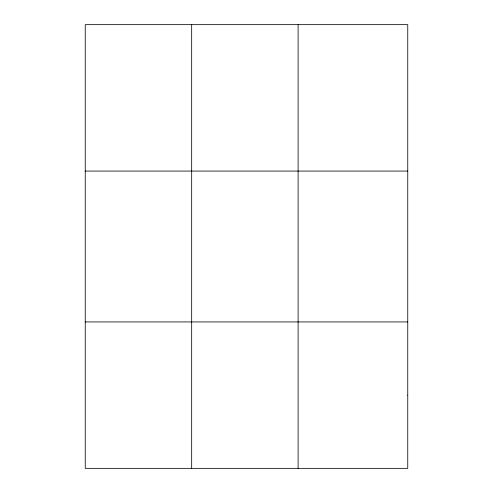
<?xml version="1.0" encoding="UTF-8"?>
<svg xmlns="http://www.w3.org/2000/svg" width="493" height="493" viewBox="0 0 493 493"><rect width="100%" height="100%" fill="white"/><g stroke="black" fill="none" stroke-linecap="round" stroke-linejoin="round"><path stroke-width="0.74" d="M191.672 24.65L191.672 468.35M298.099 24.65L298.099 468.35M85.246 171.071L407.754 171.071M85.246 321.929L407.754 321.929M407.754 395.139L407.754 468.35L85.246 468.35L85.246 24.65L407.754 24.65L407.754 395.139"/></g></svg>
